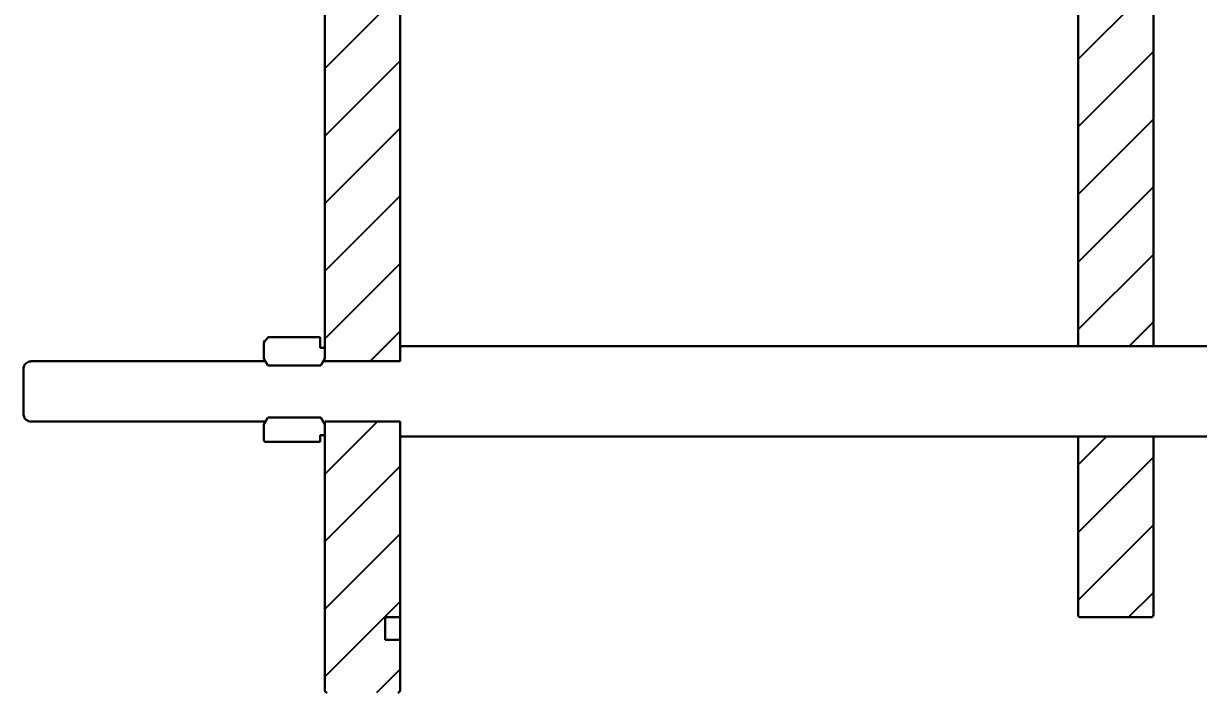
# Model space of a CAD drawing. Header units: millimetres. Extents: x -473 to 6267, y 319 to 3284.
# Drawn here: x 433.3 to 511.3, y 2861.4 to 2905.8 of the extents above; entities that cross this region are included whole.
import ezdxf
from ezdxf import colors
from ezdxf.entities.mleader import LeaderData, LeaderLine
from ezdxf.math import Vec2, Vec3

# ---------------------------------------------------------------- set-up
doc = ezdxf.new("R2010")
doc.units = ezdxf.units.MM
doc.layers.add('3mm', color=7, linetype='Continuous', lineweight=30)
doc.layers.add('轮廓实线层', color=170, linetype='Continuous')
pattern_1 = [(45, (0, -1039.3188), (-2.245064, 2.245064), [])]

msp = doc.modelspace()

# ---------------------------------------------------------------- hatches: boundary and pattern name
at = {"layer": '轮廓实线层'}
h = msp.add_hatch(dxfattribs=at)
h.set_pattern_fill('ANSI31', color=256)
h.set_pattern_definition(pattern_1)
h.paths.add_polyline_path([(508.3, 3026.206, 0.414214), (508.15, 3026.356), (503.45, 3026.356, 0.414214), (503.3, 3026.206), (503.3, 3014.359), (508.3, 3014.359)])
h.paths.add_polyline_path([(508.3, 3008.356), (503.3, 3008.356), (503.3, 2884.356), (508.3, 2884.356)])
h.paths.add_polyline_path([(508.3, 2878.354), (503.3, 2878.354), (503.3, 2866.506, 0.414214), (503.45, 2866.356), (508.15, 2866.356, 0.414214), (508.3, 2866.506)])
h = msp.add_hatch(dxfattribs=at)
h.set_pattern_fill('ANSI31', color=256)
h.set_pattern_definition(pattern_1)
h.paths.add_polyline_path([(458.3, 3009.356), (453.3, 3009.356), (453.3, 2883.541), (458.3, 2883.354)])
h = msp.add_hatch(dxfattribs=at)
h.set_pattern_fill('ANSI31', color=256)
h.set_pattern_definition(pattern_1)
h.paths.add_polyline_path([(458.3, 2879.356), (453.3, 2879.356), (453.3, 2861.506, 0.414214), (453.45, 2861.356), (458.15, 2861.356, 0.414214), (458.3, 2861.506), (458.3, 2864.856), (457.3, 2864.856), (457.3, 2866.356), (458.3, 2866.356)])

# ---------------------------------------------------------------- linework, layer by layer
at = {"layer": '3mm'}
for p, q in [((453.3, 2883.541), (453.3, 3009.356)), ((434.173, 2883.354), (449.357, 2883.356)), ((433.922, 2879.354), (449.358, 2879.354))]:
    msp.add_line(p, q, dxfattribs=at)
at = {"layer": '3mm', "lineweight": 30}
for p, q in [((458.3, 3009.356), (458.3, 2883.356)), ((503.3, 3008.356), (503.3, 2884.356)), ((508.3, 3008.356), (508.3, 2884.356)), ((449.54, 2884.963), (449.308, 2884.704)), ((449.54, 2884.963), (453, 2884.963)), ((453, 2884.963), (453, 2884.704)), ((449.309, 2884.706), (449.25, 2884.604)), ((449.25, 2884.604), (449.308, 2884.704)), ((449.25, 2883.541), (449.25, 2884.604)), ((453, 2884.261), (453, 2884.704)), ((453.3, 2884.261), (453, 2884.261)), ((458.3, 2883.354), (458.3, 2884.354)), ((872.3, 2884.354), (458.3, 2884.354)), ((503.3, 2884.356), (508.3, 2884.356)), ((503.3, 2884.354), (503.3, 2884.356)), ((508.3, 2884.354), (508.3, 2884.356)), ((434.173, 2883.354), (433.8, 2883.354)), ((449.25, 2883.541), (449.515, 2883.083)), ((453.3, 2883.541), (453.036, 2883.083)), ((453.192, 2883.354), (458.3, 2883.354)), ((433.3, 2879.854), (433.3, 2882.854)), ((449.515, 2883.083), (453.036, 2883.083)), ((449.829, 2883.083), (449.954, 2883.083)), ((450.329, 2883.083), (450.454, 2883.083)), ((450.829, 2883.083), (450.954, 2883.083)), ((451.329, 2883.083), (451.454, 2883.083)), ((451.829, 2883.083), (451.954, 2883.083)), ((452.329, 2883.083), (452.454, 2883.083)), ((452.829, 2883.083), (452.954, 2883.083)), ((449.515, 2879.624), (449.25, 2879.166)), ((453.036, 2879.624), (449.515, 2879.624)), ((449.704, 2879.624), (449.579, 2879.624)), ((450.204, 2879.624), (450.079, 2879.624)), ((450.704, 2879.624), (450.579, 2879.624)), ((451.204, 2879.624), (451.079, 2879.624)), ((451.704, 2879.624), (451.579, 2879.624)), ((452.204, 2879.624), (452.079, 2879.624)), ((452.704, 2879.624), (452.579, 2879.624)), ((453.036, 2879.624), (453.3, 2879.166)), ((433.8, 2879.354), (433.922, 2879.354)), ((433.8, 2879.354), (433.922, 2879.354)), ((449.25, 2878.104), (449.25, 2879.166)), ((458.3, 2879.356), (453.3, 2879.356)), ((453.3, 2879.356), (453.3, 2861.506)), ((453.3, 2879.166), (453.3, 2878.446)), ((458.3, 2879.356), (458.3, 2866.356)), ((458.3, 2878.354), (458.3, 2879.354)), ((449.25, 2878.104), (449.31, 2878)), ((449.309, 2878.002), (449.25, 2878.104)), ((453, 2878.002), (449.309, 2878.002)), ((453, 2878.446), (453.3, 2878.446)), ((453, 2878.002), (453, 2878.446)), ((458.3, 2878.354), (872.3, 2878.354)), ((508.3, 2878.356), (503.3, 2878.356)), ((503.3, 2878.356), (503.3, 2866.506)), ((508.3, 2878.356), (508.3, 2866.506)), ((458.3, 2866.356), (457.3, 2866.356)), ((457.3, 2866.356), (457.3, 2864.856)), ((458.3, 2864.856), (458.3, 2866.356)), ((503.45, 2866.356), (508.15, 2866.356)), ((458.3, 2864.856), (457.3, 2864.856)), ((458.3, 2864.856), (458.3, 2861.506))]:
    msp.add_line(p, q, dxfattribs=at)
for centre, start, end in [((503.45, 2866.506), 180, 270), ((508.15, 2866.506), 270, 0), ((453.45, 2861.506), 180, 270), ((458.15, 2861.506), 270, 0)]:
    msp.add_arc(centre, 0.15, start, end, dxfattribs=at)
for points, knots in [([(433.3, 2882.854), (433.301, 2882.873), (433.304, 2882.948), (433.342, 2883.077), (433.442, 2883.216), (433.582, 2883.314), (433.709, 2883.351), (433.783, 2883.353), (433.8, 2883.354)], [0, 0, 0, 0, 0.074016, 0.288664, 0.503312, 0.717959, 0.932607, 1, 1, 1, 1]), ([(433.8, 2879.354), (433.744, 2879.359), (433.632, 2879.37), (433.482, 2879.456), (433.369, 2879.583), (433.309, 2879.724), (433.303, 2879.817), (433.3, 2879.854)], [0, 0, 0, 0, 0.214567, 0.429261, 0.643954, 0.858648, 1, 1, 1, 1])]:
    msp.add_open_spline(points, degree=3, knots=knots, dxfattribs=at)

# ---------------------------------------------------------------- leaders
ml = msp.add_multileader_mtext('Standard')
ml.set_content('21', color=256)
ml.set_leader_properties()
ml.build(insert=Vec2(0, 0))
ml.multileader.update_dxf_attribs({"text_left_attachment_type": 5, "text_right_attachment_type": 5, "dogleg_length": 0.36, "arrow_head_size": 10})
ctx = ml.context
ctx.base_point, ctx.char_height, ctx.arrow_head_size, ctx.plane_origin = Vec3(445.451, 2805.544), 10, 10, Vec3(586.713, 2932.786)
ctx.left_attachment, ctx.right_attachment = 5, 5
notes = []
notes.append((ctx, [(0, (1, 1, 0), (463.144, 2805.544), (-1, 0), 0.36, [(0, [(586.713, 2932.786)], 0, [])])]))
ctx.mtext.insert, ctx.mtext.flow_direction = Vec3(447.451, 2817.544), 5
for ctx, leaders in notes:
    for number, flags, end, landing, length, lines in leaders:
        leader = LeaderData()
        leader.index, (leader.has_last_leader_line, leader.has_dogleg_vector, leader.attachment_direction) = number, flags
        leader.last_leader_point, leader.dogleg_vector, leader.dogleg_length = Vec3(end), Vec3(landing), length
        for number, points, colour, breaks in lines:
            line = LeaderLine()
            line.index, line.vertices, line.color, line.breaks = number, Vec3.list(points), colors.encode_raw_color(colour), breaks
            leader.lines.append(line)
        ctx.leaders.append(leader)

doc.saveas('drawing.dxf')
